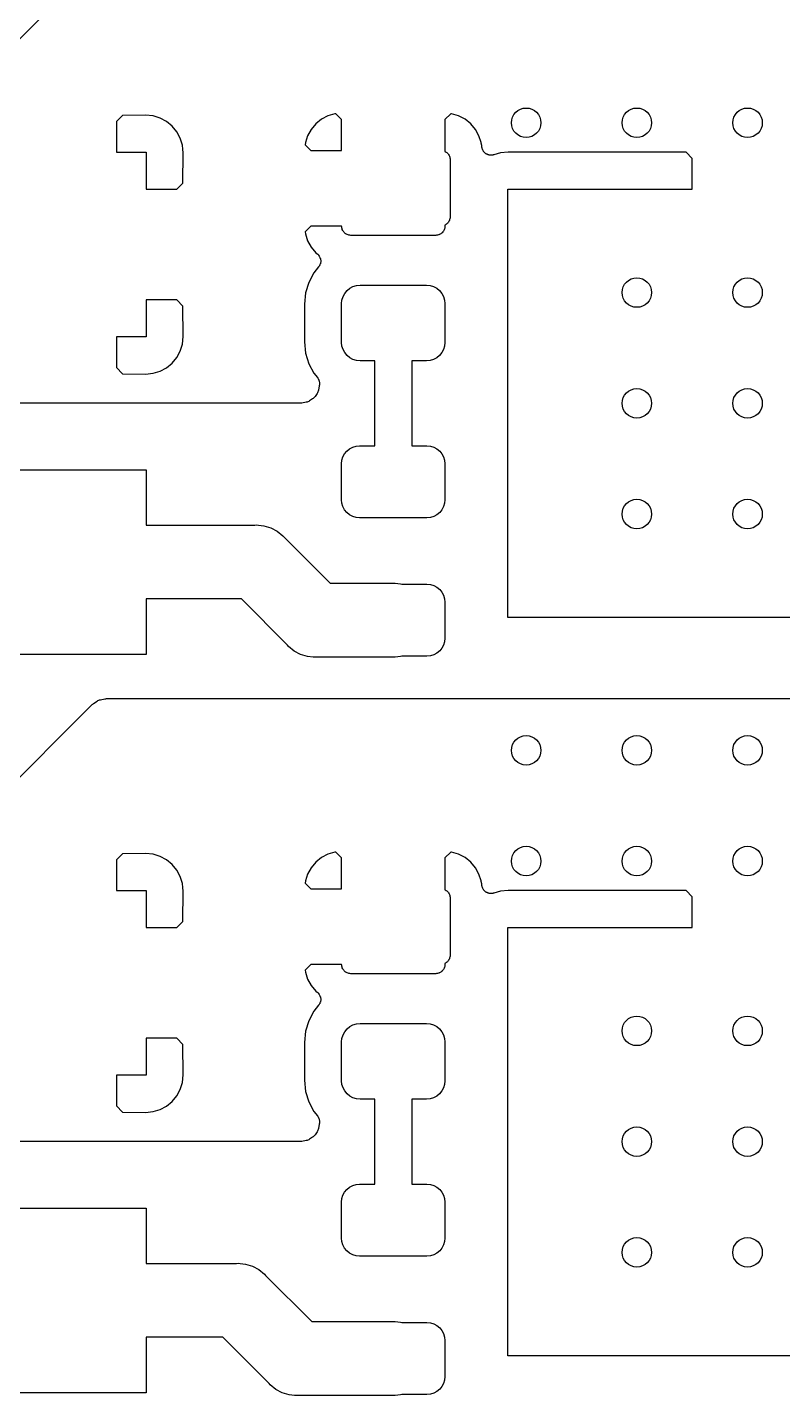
# Model space of a CAD drawing. Extents: x 1.69 to 6.13, y -5.81 to -1.91.
# Drawn here: x 2.443 to 2.845, y -3.561 to -2.831 of the extents above; entities that cross this region are included whole.
import ezdxf

# ---------------------------------------------------------------- set-up
doc = ezdxf.new("R2010")
doc.units = 0
doc.header["$MEASUREMENT"] = 0
doc.layers.add('BLACK', color=7, linetype='CONTINUOUS')

msp = doc.modelspace()

# ---------------------------------------------------------------- linework, layer by layer
at = {"layer": 'BLACK', "linetype": 'CONTINUOUS'}
for p, q in [((2.40509, -2.8705), (2.47709, -2.7985)), ((2.49344, -2.87794), (2.49016, -2.88122)), ((2.49016, -2.88122), (2.49016, -2.89764)), ((2.50568, -2.87784), (2.49344, -2.87794)), ((2.50976, -2.87824), (2.50568, -2.87784)), ((2.51348, -2.87936), (2.50976, -2.87824)), ((2.51689, -2.88119), (2.51348, -2.87936)), ((2.51989, -2.88365), (2.51689, -2.88119)), ((2.5995, -2.88004), (2.59647, -2.88245)), ((2.60295, -2.87826), (2.5995, -2.88004)), ((2.60669, -2.87719), (2.60295, -2.87826)), ((2.60715, -2.87715), (2.60669, -2.87719)), ((2.61024, -2.88024), (2.60715, -2.87715)), ((2.61024, -2.89665), (2.61024, -2.88024)), ((2.66844, -2.87715), (2.66535, -2.88024)), ((2.66535, -2.88024), (2.66535, -2.89718)), ((2.6689, -2.87719), (2.66844, -2.87715)), ((2.67264, -2.87826), (2.6689, -2.87719)), ((2.67609, -2.88004), (2.67264, -2.87826)), ((2.67912, -2.88245), (2.67609, -2.88004)), ((2.52235, -2.88665), (2.51989, -2.88365)), ((2.52418, -2.89007), (2.52235, -2.88665)), ((2.59208, -2.8888), (2.5909, -2.89248)), ((2.59396, -2.88541), (2.59208, -2.8888)), ((2.59647, -2.88245), (2.59396, -2.88541)), ((2.68163, -2.88541), (2.67912, -2.88245)), ((2.68351, -2.8888), (2.68163, -2.88541)), ((2.68469, -2.89248), (2.68351, -2.8888)), ((2.52531, -2.89378), (2.52418, -2.89007)), ((2.52552, -2.89591), (2.52531, -2.89378)), ((2.52571, -2.89786), (2.52552, -2.89591)), ((2.5909, -2.89248), (2.59078, -2.89361)), ((2.59078, -2.89361), (2.59382, -2.89665)), ((2.68472, -2.89276), (2.68469, -2.89248)), ((2.68476, -2.89295), (2.68472, -2.89276)), ((2.68478, -2.89315), (2.68476, -2.89295)), ((2.68486, -2.89342), (2.68478, -2.89315)), ((2.68492, -2.8937), (2.68486, -2.89342)), ((2.68499, -2.89388), (2.68492, -2.8937)), ((2.68504, -2.89404), (2.68499, -2.89388)), ((2.68504, -2.8943), (2.68504, -2.89404)), ((2.68506, -2.89452), (2.68504, -2.8943)), ((2.68506, -2.89475), (2.68506, -2.89452)), ((2.68511, -2.895), (2.68506, -2.89475)), ((2.68513, -2.89525), (2.68511, -2.895)), ((2.6852, -2.89547), (2.68513, -2.89525)), ((2.68524, -2.89569), (2.6852, -2.89547)), ((2.68534, -2.89593), (2.68524, -2.89569)), ((2.68541, -2.89617), (2.68534, -2.89593)), ((2.68552, -2.89637), (2.68541, -2.89617)), ((2.6856, -2.89658), (2.68552, -2.89637)), ((2.49016, -2.89764), (2.50591, -2.89764)), ((2.50591, -2.89764), (2.50591, -2.91732)), ((2.5256, -2.91404), (2.52571, -2.89786)), ((2.59382, -2.89665), (2.61024, -2.89665)), ((2.66535, -2.89718), (2.66553, -2.89727)), ((2.66553, -2.89727), (2.66594, -2.89749)), ((2.66594, -2.89749), (2.66595, -2.89751)), ((2.66595, -2.89751), (2.66597, -2.89751)), ((2.66597, -2.89751), (2.66632, -2.89781)), ((2.66632, -2.89781), (2.66668, -2.89811)), ((2.66668, -2.89811), (2.66669, -2.89812)), ((2.66669, -2.89812), (2.66671, -2.89813)), ((2.66671, -2.89813), (2.667, -2.89849)), ((2.667, -2.89849), (2.66729, -2.89885)), ((2.66729, -2.89885), (2.6673, -2.89887)), ((2.6673, -2.89887), (2.66731, -2.89888)), ((2.66731, -2.89888), (2.66752, -2.89929)), ((2.66752, -2.89929), (2.66774, -2.8997)), ((2.66774, -2.8997), (2.66774, -2.89972)), ((2.66774, -2.89972), (2.66775, -2.89973)), ((2.66775, -2.89973), (2.66788, -2.90018)), ((2.66788, -2.90018), (2.66802, -2.90062)), ((2.66802, -2.90062), (2.66802, -2.90064)), ((2.66802, -2.90064), (2.66802, -2.90065)), ((2.66802, -2.90065), (2.66807, -2.90111)), ((2.66807, -2.90111), (2.66811, -2.90157)), ((2.66811, -2.90157), (2.66811, -2.93209)), ((2.68574, -2.8968), (2.6856, -2.89658)), ((2.68586, -2.89702), (2.68574, -2.8968)), ((2.686, -2.8972), (2.68586, -2.89702)), ((2.68613, -2.89739), (2.686, -2.8972)), ((2.68631, -2.89757), (2.68613, -2.89739)), ((2.68647, -2.89776), (2.68631, -2.89757)), ((2.68664, -2.89791), (2.68647, -2.89776)), ((2.6868, -2.89807), (2.68664, -2.89791)), ((2.68701, -2.89821), (2.6868, -2.89807)), ((2.68721, -2.89838), (2.68701, -2.89821)), ((2.68741, -2.89848), (2.68721, -2.89838)), ((2.6876, -2.89861), (2.68741, -2.89848)), ((2.68783, -2.89871), (2.6876, -2.89861)), ((2.68805, -2.89883), (2.68783, -2.89871)), ((2.68827, -2.8989), (2.68805, -2.89883)), ((2.68848, -2.89899), (2.68827, -2.8989)), ((2.68873, -2.89904), (2.68848, -2.89899)), ((2.68897, -2.89912), (2.68873, -2.89904)), ((2.6892, -2.89914), (2.68897, -2.89912)), ((2.68942, -2.89919), (2.6892, -2.89914)), ((2.68967, -2.89919), (2.68942, -2.89919)), ((2.68993, -2.89922), (2.68967, -2.89919)), ((2.69015, -2.8992), (2.68993, -2.89922)), ((2.69038, -2.8992), (2.69015, -2.8992)), ((2.69063, -2.89915), (2.69038, -2.8992)), ((2.69088, -2.89913), (2.69063, -2.89915)), ((2.6911, -2.89907), (2.69088, -2.89913)), ((2.69132, -2.89903), (2.6911, -2.89907)), ((2.69139, -2.89901), (2.69132, -2.89903)), ((2.69496, -2.89792), (2.69139, -2.89901)), ((2.69906, -2.89752), (2.69496, -2.89792)), ((2.70656, -2.89753), (2.69906, -2.89752)), ((2.70711, -2.89764), (2.70656, -2.89753)), ((2.71021, -2.89764), (2.70711, -2.89764)), ((2.71074, -2.89753), (2.71021, -2.89764)), ((2.76598, -2.8976), (2.71074, -2.89753)), ((2.76617, -2.89764), (2.76598, -2.8976)), ((2.76927, -2.89764), (2.76617, -2.89764)), ((2.76943, -2.89761), (2.76927, -2.89764)), ((2.79397, -2.89764), (2.76943, -2.89761)), ((2.79724, -2.90091), (2.79397, -2.89764)), ((2.79724, -2.91732), (2.79724, -2.90091)), ((2.50591, -2.91732), (2.52232, -2.91732)), ((2.52232, -2.91732), (2.5256, -2.91404)), ((2.69882, -3.14567), (2.69882, -2.91732)), ((2.69882, -2.91732), (2.79724, -2.91732)), ((2.66806, -2.93261), (2.66801, -2.93308)), ((2.66811, -2.93216), (2.66806, -2.93261)), ((2.66811, -2.93209), (2.66811, -2.93212)), ((2.66811, -2.93212), (2.66811, -2.93212)), ((2.66811, -2.93212), (2.66811, -2.93212)), ((2.66811, -2.93212), (2.66811, -2.93216)), ((2.59382, -2.93701), (2.59078, -2.94005)), ((2.59078, -2.94005), (2.5909, -2.94118)), ((2.61024, -2.93701), (2.59382, -2.93701)), ((2.61028, -2.93747), (2.61024, -2.93701)), ((2.61032, -2.93793), (2.61028, -2.93747)), ((2.61033, -2.93795), (2.61032, -2.93793)), ((2.61033, -2.93796), (2.61033, -2.93795)), ((2.61046, -2.9384), (2.61033, -2.93796)), ((2.61059, -2.93885), (2.61046, -2.9384)), ((2.6106, -2.93887), (2.61059, -2.93885)), ((2.61061, -2.93888), (2.6106, -2.93887)), ((2.61082, -2.93929), (2.61061, -2.93888)), ((2.61104, -2.9397), (2.61082, -2.93929)), ((2.61105, -2.93972), (2.61104, -2.9397)), ((2.61106, -2.93973), (2.61105, -2.93972)), ((2.61135, -2.94009), (2.61106, -2.93973)), ((2.61164, -2.94045), (2.61135, -2.94009)), ((2.6642, -2.94014), (2.6639, -2.9405)), ((2.66449, -2.93979), (2.6642, -2.94014)), ((2.6645, -2.93977), (2.66449, -2.93979)), ((2.66451, -2.93976), (2.6645, -2.93977)), ((2.66473, -2.93935), (2.66451, -2.93976)), ((2.66496, -2.93895), (2.66473, -2.93935)), ((2.66497, -2.93891), (2.66496, -2.93893)), ((2.66496, -2.93893), (2.66496, -2.93895)), ((2.66511, -2.93847), (2.66497, -2.93891)), ((2.66525, -2.93803), (2.66511, -2.93847)), ((2.6653, -2.93754), (2.66525, -2.938)), ((2.66525, -2.938), (2.66525, -2.93801)), ((2.66525, -2.93801), (2.66525, -2.93803)), ((2.66535, -2.93708), (2.6653, -2.93754)), ((2.66547, -2.93642), (2.66535, -2.93648)), ((2.66535, -2.93648), (2.66535, -2.93701)), ((2.66535, -2.93701), (2.66535, -2.93704)), ((2.66535, -2.93704), (2.66535, -2.93704)), ((2.66535, -2.93704), (2.66535, -2.93704)), ((2.66535, -2.93704), (2.66535, -2.93708)), ((2.66588, -2.9362), (2.66547, -2.93642)), ((2.6659, -2.93619), (2.66588, -2.9362)), ((2.66591, -2.93619), (2.6659, -2.93619)), ((2.66627, -2.93589), (2.66591, -2.93619)), ((2.66663, -2.9356), (2.66627, -2.93589)), ((2.66664, -2.93559), (2.66663, -2.9356)), ((2.66666, -2.93558), (2.66664, -2.93559)), ((2.66695, -2.93522), (2.66666, -2.93558)), ((2.66725, -2.93487), (2.66695, -2.93522)), ((2.66726, -2.93485), (2.66725, -2.93487)), ((2.66727, -2.93484), (2.66726, -2.93485)), ((2.66749, -2.93443), (2.66727, -2.93484)), ((2.66771, -2.93403), (2.66749, -2.93443)), ((2.66772, -2.93401), (2.66771, -2.93403)), ((2.66773, -2.93399), (2.66772, -2.93401)), ((2.66786, -2.93355), (2.66773, -2.93399)), ((2.668, -2.93311), (2.66786, -2.93355)), ((2.66801, -2.93308), (2.668, -2.93309)), ((2.668, -2.93309), (2.668, -2.93311)), ((2.5909, -2.94118), (2.59208, -2.94486)), ((2.59208, -2.94486), (2.59396, -2.94825)), ((2.61165, -2.94046), (2.61164, -2.94045)), ((2.61167, -2.94048), (2.61165, -2.94046)), ((2.61202, -2.94077), (2.61167, -2.94048)), ((2.61238, -2.94107), (2.61202, -2.94077)), ((2.61239, -2.94108), (2.61238, -2.94107)), ((2.61241, -2.94109), (2.61239, -2.94108)), ((2.61281, -2.94131), (2.61241, -2.94109)), ((2.61322, -2.94153), (2.61281, -2.94131)), ((2.61324, -2.94154), (2.61322, -2.94153)), ((2.61325, -2.94154), (2.61324, -2.94154)), ((2.61369, -2.94168), (2.61325, -2.94154)), ((2.61413, -2.94182), (2.61369, -2.94168)), ((2.61415, -2.94182), (2.61413, -2.94182)), ((2.61417, -2.94183), (2.61415, -2.94182)), ((2.61463, -2.94188), (2.61417, -2.94183)), ((2.61509, -2.94193), (2.61463, -2.94188)), ((2.61512, -2.94193), (2.61509, -2.94193)), ((2.61516, -2.94193), (2.61512, -2.94193)), ((2.61512, -2.94193), (2.61512, -2.94193)), ((2.61512, -2.94193), (2.61512, -2.94193)), ((2.66043, -2.94193), (2.61516, -2.94193)), ((2.66089, -2.94188), (2.66043, -2.94193)), ((2.66136, -2.94184), (2.66089, -2.94188)), ((2.66137, -2.94184), (2.66136, -2.94184)), ((2.66139, -2.94184), (2.66137, -2.94184)), ((2.66183, -2.9417), (2.66139, -2.94184)), ((2.66228, -2.94157), (2.66183, -2.9417)), ((2.66229, -2.94156), (2.66228, -2.94157)), ((2.66231, -2.94156), (2.66229, -2.94156)), ((2.66272, -2.94134), (2.66231, -2.94156)), ((2.66313, -2.94113), (2.66272, -2.94134)), ((2.66314, -2.94111), (2.66313, -2.94113)), ((2.66316, -2.94111), (2.66314, -2.94111)), ((2.66351, -2.94082), (2.66316, -2.94111)), ((2.66388, -2.94052), (2.66351, -2.94082)), ((2.66389, -2.94051), (2.66388, -2.94052)), ((2.6639, -2.9405), (2.66389, -2.94051)), ((2.59396, -2.94825), (2.59647, -2.95121)), ((2.59647, -2.95121), (2.59724, -2.95183)), ((2.59724, -2.95183), (2.5973, -2.95187)), ((2.5973, -2.95187), (2.59731, -2.95188)), ((2.59731, -2.95188), (2.59733, -2.9519)), ((2.59733, -2.9519), (2.59765, -2.95222)), ((2.59765, -2.95222), (2.59798, -2.95255)), ((2.59798, -2.95255), (2.59799, -2.95256)), ((2.59799, -2.95256), (2.598, -2.95258)), ((2.598, -2.95258), (2.59826, -2.95296)), ((2.59826, -2.95296), (2.59851, -2.95334)), ((2.59851, -2.95334), (2.59852, -2.95336)), ((2.59852, -2.95336), (2.59853, -2.95338)), ((2.59853, -2.95338), (2.5987, -2.9538)), ((2.5987, -2.9538), (2.59888, -2.95423)), ((2.59888, -2.95423), (2.59889, -2.95425)), ((2.59889, -2.95425), (2.5989, -2.95427)), ((2.5989, -2.95427), (2.59898, -2.95472)), ((2.59898, -2.95472), (2.59907, -2.95517)), ((2.59545, -2.96189), (2.59271, -2.96701)), ((2.59798, -2.9588), (2.59545, -2.96189)), ((2.598, -2.95878), (2.59798, -2.9588)), ((2.59801, -2.95877), (2.598, -2.95878)), ((2.59826, -2.95838), (2.59801, -2.95877)), ((2.59852, -2.958), (2.59826, -2.95838)), ((2.59853, -2.95798), (2.59852, -2.958)), ((2.59854, -2.95796), (2.59853, -2.95798)), ((2.59871, -2.95754), (2.59854, -2.95796)), ((2.59889, -2.95711), (2.59871, -2.95754)), ((2.5989, -2.95707), (2.59889, -2.95709)), ((2.59889, -2.95709), (2.59889, -2.95711)), ((2.59899, -2.95662), (2.5989, -2.95707)), ((2.59908, -2.95617), (2.59899, -2.95662)), ((2.59907, -2.95517), (2.59907, -2.95519)), ((2.59907, -2.95519), (2.59908, -2.95521)), ((2.59908, -2.95521), (2.59908, -2.95567)), ((2.59908, -2.95567), (2.59908, -2.95613)), ((2.59908, -2.95613), (2.59908, -2.95615)), ((2.59908, -2.95615), (2.59908, -2.95617)), ((2.59271, -2.96701), (2.59103, -2.97257)), ((2.61461, -2.97016), (2.61631, -2.96925)), ((2.61631, -2.96925), (2.61816, -2.96869)), ((2.61816, -2.96869), (2.62008, -2.9685)), ((2.62008, -2.9685), (2.65551, -2.9685)), ((2.65551, -2.9685), (2.65743, -2.96869)), ((2.65743, -2.96869), (2.65928, -2.96925)), ((2.65928, -2.96925), (2.66098, -2.97016)), ((2.50591, -2.97638), (2.50591, -2.99606)), ((2.52232, -2.97638), (2.50591, -2.97638)), ((2.5256, -2.97966), (2.52232, -2.97638)), ((2.59103, -2.97257), (2.59043, -2.97859)), ((2.61024, -2.97835), (2.61043, -2.97643)), ((2.61043, -2.97643), (2.61099, -2.97458)), ((2.61099, -2.97458), (2.61189, -2.97288)), ((2.61189, -2.97288), (2.61312, -2.97139)), ((2.61312, -2.97139), (2.61461, -2.97016)), ((2.66098, -2.97016), (2.66247, -2.97139)), ((2.66247, -2.97139), (2.6637, -2.97288)), ((2.6637, -2.97288), (2.66461, -2.97458)), ((2.66461, -2.97458), (2.66517, -2.97643)), ((2.66517, -2.97643), (2.66535, -2.97835)), ((2.52571, -2.99584), (2.5256, -2.97966)), ((2.59043, -2.97859), (2.59043, -2.99877)), ((2.61024, -2.99902), (2.61024, -2.97835)), ((2.66535, -2.97835), (2.66535, -2.99902)), ((2.50591, -2.99606), (2.49016, -2.99606)), ((2.49016, -2.99606), (2.49016, -3.01248)), ((2.52531, -2.99992), (2.52571, -2.99584)), ((2.52235, -3.00705), (2.52418, -3.00363)), ((2.52418, -3.00363), (2.52531, -2.99992)), ((2.59043, -2.99877), (2.59103, -3.00479)), ((2.59103, -3.00479), (2.59271, -3.01035)), ((2.61043, -3.00094), (2.61024, -2.99902)), ((2.61099, -3.00278), (2.61043, -3.00094)), ((2.61189, -3.00448), (2.61099, -3.00278)), ((2.61312, -3.00598), (2.61189, -3.00448)), ((2.61461, -3.0072), (2.61312, -3.00598)), ((2.66247, -3.00598), (2.66098, -3.0072)), ((2.6637, -3.00448), (2.66247, -3.00598)), ((2.66461, -3.00278), (2.6637, -3.00448)), ((2.66517, -3.00094), (2.66461, -3.00278)), ((2.66535, -2.99902), (2.66517, -3.00094)), ((2.49016, -3.01248), (2.49344, -3.01576)), ((2.51348, -3.01434), (2.51689, -3.01251)), ((2.51689, -3.01251), (2.51989, -3.01005)), ((2.51989, -3.01005), (2.52235, -3.00705)), ((2.59271, -3.01035), (2.59545, -3.01547)), ((2.61631, -3.00811), (2.61461, -3.0072)), ((2.61816, -3.00867), (2.61631, -3.00811)), ((2.62008, -3.00886), (2.61816, -3.00867)), ((2.62795, -3.00886), (2.62008, -3.00886)), ((2.62795, -3.05413), (2.62795, -3.00886)), ((2.65551, -3.00886), (2.64764, -3.00886)), ((2.64764, -3.00886), (2.64764, -3.05413)), ((2.65743, -3.00867), (2.65551, -3.00886)), ((2.65928, -3.00811), (2.65743, -3.00867)), ((2.66098, -3.0072), (2.65928, -3.00811)), ((2.49344, -3.01576), (2.50568, -3.01587)), ((2.50568, -3.01587), (2.50976, -3.01546)), ((2.50976, -3.01546), (2.51348, -3.01434)), ((2.59545, -3.01547), (2.59731, -3.01774)), ((2.59731, -3.01774), (2.59735, -3.01779)), ((2.59735, -3.01779), (2.59747, -3.01797)), ((2.59747, -3.01797), (2.5976, -3.01814)), ((2.5976, -3.01814), (2.59773, -3.01837)), ((2.59773, -3.01837), (2.59787, -3.0186)), ((2.59787, -3.0186), (2.59795, -3.0188)), ((2.59795, -3.0188), (2.59805, -3.01899)), ((2.59805, -3.01899), (2.59813, -3.01924)), ((2.59813, -3.01924), (2.59823, -3.01949)), ((2.59823, -3.01949), (2.59827, -3.0197)), ((2.59827, -3.0197), (2.59833, -3.01991)), ((2.59833, -3.01991), (2.59836, -3.02017)), ((2.59836, -3.02017), (2.59841, -3.02043)), ((2.59841, -3.02043), (2.5984, -3.02065)), ((2.59605, -3.02786), (2.59576, -3.0282)), ((2.59608, -3.02781), (2.59605, -3.02786)), ((2.59609, -3.0278), (2.59608, -3.02781)), ((2.59608, -3.02781), (2.59608, -3.02781)), ((2.59608, -3.02781), (2.59608, -3.02781)), ((2.59713, -3.02623), (2.59609, -3.0278)), ((2.59734, -3.02584), (2.59713, -3.02623)), ((2.59756, -3.02544), (2.59734, -3.02584)), ((2.59757, -3.02541), (2.59756, -3.02544)), ((2.59759, -3.02539), (2.59757, -3.02541)), ((2.59772, -3.02496), (2.59759, -3.02539)), ((2.59785, -3.02453), (2.59772, -3.02496)), ((2.59787, -3.02447), (2.59785, -3.02453)), ((2.59833, -3.02213), (2.59787, -3.02446)), ((2.59787, -3.02446), (2.59787, -3.02447)), ((2.59787, -3.02447), (2.59787, -3.02447)), ((2.59787, -3.02447), (2.59787, -3.02447)), ((2.59837, -3.02168), (2.59833, -3.02213)), ((2.59842, -3.02124), (2.59837, -3.02168)), ((2.5984, -3.02065), (2.59843, -3.02086)), ((2.59843, -3.02117), (2.59842, -3.02124)), ((2.59843, -3.02086), (2.59843, -3.02117)), ((2.59843, -3.02117), (2.59843, -3.02117)), ((2.59843, -3.02117), (2.59843, -3.02117)), ((2.59843, -3.02117), (2.59843, -3.02117)), ((2.5881, -3.0315), (2.40589, -3.0315)), ((2.58854, -3.03145), (2.5881, -3.0315)), ((2.58899, -3.03141), (2.58854, -3.03145)), ((2.58905, -3.0314), (2.58899, -3.03141)), ((2.58906, -3.0314), (2.58905, -3.0314)), ((2.58905, -3.0314), (2.58905, -3.0314)), ((2.58905, -3.0314), (2.58905, -3.0314)), ((2.59139, -3.03094), (2.58906, -3.0314)), ((2.59182, -3.03081), (2.59139, -3.03094)), ((2.59225, -3.03068), (2.59182, -3.03081)), ((2.59228, -3.03067), (2.59225, -3.03068)), ((2.59231, -3.03066), (2.59228, -3.03067)), ((2.59271, -3.03045), (2.59231, -3.03066)), ((2.59311, -3.03024), (2.59271, -3.03045)), ((2.59316, -3.03021), (2.59311, -3.03024)), ((2.59473, -3.02916), (2.59316, -3.0302)), ((2.59316, -3.0302), (2.59316, -3.03021)), ((2.59316, -3.03021), (2.59316, -3.03021)), ((2.59316, -3.03021), (2.59316, -3.03021)), ((2.59508, -3.02887), (2.59473, -3.02916)), ((2.59543, -3.02859), (2.59508, -3.02887)), ((2.59545, -3.02857), (2.59543, -3.02859)), ((2.59547, -3.02855), (2.59545, -3.02857)), ((2.59576, -3.0282), (2.59547, -3.02855)), ((2.61185, -3.0584), (2.61305, -3.05694)), ((2.61305, -3.05694), (2.6145, -3.05575)), ((2.6145, -3.05575), (2.61616, -3.05486)), ((2.61616, -3.05486), (2.61796, -3.05432)), ((2.61796, -3.05432), (2.61983, -3.05413)), ((2.61983, -3.05413), (2.62795, -3.05413)), ((2.64764, -3.05413), (2.65576, -3.05413)), ((2.65576, -3.05413), (2.65763, -3.05432)), ((2.65763, -3.05432), (2.65943, -3.05486)), ((2.65943, -3.05486), (2.66109, -3.05575)), ((2.66109, -3.05575), (2.66254, -3.05694)), ((2.66254, -3.05694), (2.66374, -3.0584)), ((2.61024, -3.06373), (2.61042, -3.06186)), ((2.61024, -3.08292), (2.61024, -3.06373)), ((2.61042, -3.06186), (2.61097, -3.06006)), ((2.61097, -3.06006), (2.61185, -3.0584)), ((2.66374, -3.0584), (2.66462, -3.06006)), ((2.66462, -3.06006), (2.66517, -3.06186)), ((2.66517, -3.06186), (2.66535, -3.06373)), ((2.66535, -3.06373), (2.66535, -3.08292)), ((2.41535, -3.06693), (2.50591, -3.06693)), ((2.50591, -3.06693), (2.50591, -3.09646)), ((2.61042, -3.0848), (2.61024, -3.08292)), ((2.61097, -3.0866), (2.61042, -3.0848)), ((2.66517, -3.0848), (2.66462, -3.0866)), ((2.66535, -3.08292), (2.66517, -3.0848)), ((2.61185, -3.08825), (2.61097, -3.0866)), ((2.61305, -3.08971), (2.61185, -3.08825)), ((2.6145, -3.0909), (2.61305, -3.08971)), ((2.61616, -3.09179), (2.6145, -3.0909)), ((2.61796, -3.09234), (2.61616, -3.09179)), ((2.61983, -3.09252), (2.61796, -3.09234)), ((2.65576, -3.09252), (2.61983, -3.09252)), ((2.65763, -3.09234), (2.65576, -3.09252)), ((2.65943, -3.09179), (2.65763, -3.09234)), ((2.66109, -3.0909), (2.65943, -3.09179)), ((2.66254, -3.08971), (2.66109, -3.0909)), ((2.66374, -3.08825), (2.66254, -3.08971)), ((2.66462, -3.0866), (2.66374, -3.08825)), ((2.50591, -3.09646), (2.56399, -3.09646)), ((2.56399, -3.09646), (2.56496, -3.09636)), ((2.56496, -3.09636), (2.56593, -3.09646)), ((2.56593, -3.09646), (2.56882, -3.09674)), ((2.56882, -3.09674), (2.57253, -3.09787)), ((2.57253, -3.09787), (2.57595, -3.0997)), ((2.57595, -3.0997), (2.57895, -3.10215)), ((2.57895, -3.10215), (2.57956, -3.10291)), ((2.57956, -3.10291), (2.60412, -3.12746)), ((2.60412, -3.12746), (2.63876, -3.12746)), ((2.63876, -3.12746), (2.64165, -3.12775)), ((2.64165, -3.12775), (2.64234, -3.12795)), ((2.64234, -3.12795), (2.65576, -3.12795)), ((2.65576, -3.12795), (2.65763, -3.12814)), ((2.65763, -3.12814), (2.65943, -3.12868)), ((2.65943, -3.12868), (2.66109, -3.12957)), ((2.66109, -3.12957), (2.66254, -3.13076)), ((2.55681, -3.13583), (2.50591, -3.13583)), ((2.50591, -3.13583), (2.50591, -3.16535)), ((2.58136, -3.16038), (2.55681, -3.13583)), ((2.66254, -3.13076), (2.66374, -3.13222)), ((2.66374, -3.13222), (2.66462, -3.13388)), ((2.66462, -3.13388), (2.66517, -3.13568)), ((2.66517, -3.13568), (2.66535, -3.13755)), ((2.66535, -3.13755), (2.66535, -3.15674)), ((2.95472, -3.14567), (2.69882, -3.14567)), ((2.66517, -3.15861), (2.66462, -3.16041)), ((2.66535, -3.15674), (2.66517, -3.15861)), ((2.50591, -3.16535), (2.42182, -3.16535)), ((2.58198, -3.16113), (2.58136, -3.16038)), ((2.58498, -3.16359), (2.58198, -3.16113)), ((2.58839, -3.16542), (2.58498, -3.16359)), ((2.59211, -3.16655), (2.58839, -3.16542)), ((2.64234, -3.16634), (2.64165, -3.16655)), ((2.65576, -3.16634), (2.64234, -3.16634)), ((2.65763, -3.16615), (2.65576, -3.16634)), ((2.65943, -3.16561), (2.65763, -3.16615)), ((2.66109, -3.16472), (2.65943, -3.16561)), ((2.66254, -3.16353), (2.66109, -3.16472)), ((2.66374, -3.16207), (2.66254, -3.16353)), ((2.66462, -3.16041), (2.66374, -3.16207)), ((2.595, -3.16683), (2.59211, -3.16655)), ((2.59596, -3.16693), (2.595, -3.16683)), ((2.595, -3.16683), (2.595, -3.16683)), ((2.59693, -3.16683), (2.59596, -3.16693)), ((2.63876, -3.16683), (2.59693, -3.16683)), ((2.64165, -3.16655), (2.63876, -3.16683)), ((2.40509, -3.2642), (2.47709, -3.1922)), ((2.47709, -3.1922), (2.47714, -3.19215)), ((2.47714, -3.19215), (2.47749, -3.19187)), ((2.47749, -3.19187), (2.47784, -3.19159)), ((2.47784, -3.19159), (2.47981, -3.19027)), ((2.47981, -3.19027), (2.47982, -3.19026)), ((2.47982, -3.19026), (2.47987, -3.19023)), ((2.47982, -3.19026), (2.47982, -3.19026)), ((2.47982, -3.19026), (2.47982, -3.19026)), ((2.47987, -3.19023), (2.48027, -3.19002)), ((2.48027, -3.19002), (2.48067, -3.18981)), ((2.48067, -3.18981), (2.4807, -3.1898)), ((2.4807, -3.1898), (2.48072, -3.18979)), ((2.48072, -3.18979), (2.48116, -3.18966)), ((2.48116, -3.18966), (2.48159, -3.18953)), ((2.48159, -3.18953), (2.48392, -3.18907)), ((2.48392, -3.18907), (2.48398, -3.18906)), ((2.48392, -3.18907), (2.48392, -3.18907)), ((2.48392, -3.18907), (2.48392, -3.18907)), ((2.48392, -3.18907), (2.48392, -3.18907)), ((2.48398, -3.18906), (2.48443, -3.18902)), ((2.48443, -3.18902), (2.48488, -3.18898)), ((2.48488, -3.18898), (2.9818, -3.18898)), ((2.49344, -3.27164), (2.49016, -3.27492)), ((2.49016, -3.27492), (2.49016, -3.29134)), ((2.50568, -3.27154), (2.49344, -3.27164)), ((2.50976, -3.27194), (2.50568, -3.27154)), ((2.51348, -3.27306), (2.50976, -3.27194)), ((2.51689, -3.27489), (2.51348, -3.27306)), ((2.51989, -3.27735), (2.51689, -3.27489)), ((2.5995, -3.27374), (2.59647, -3.27615)), ((2.60295, -3.27197), (2.5995, -3.27374)), ((2.60669, -3.27089), (2.60295, -3.27197)), ((2.60715, -3.27085), (2.60669, -3.27089)), ((2.61024, -3.27394), (2.60715, -3.27085)), ((2.61024, -3.29035), (2.61024, -3.27394)), ((2.66844, -3.27085), (2.66535, -3.27394)), ((2.66535, -3.27394), (2.66535, -3.29088)), ((2.6689, -3.27089), (2.66844, -3.27085)), ((2.67264, -3.27197), (2.6689, -3.27089)), ((2.67609, -3.27374), (2.67264, -3.27197)), ((2.67912, -3.27615), (2.67609, -3.27374)), ((2.52235, -3.28035), (2.51989, -3.27735)), ((2.52418, -3.28377), (2.52235, -3.28035)), ((2.59208, -3.2825), (2.5909, -3.28619)), ((2.59396, -3.27911), (2.59208, -3.2825)), ((2.59647, -3.27615), (2.59396, -3.27911)), ((2.68163, -3.27911), (2.67912, -3.27615)), ((2.68351, -3.2825), (2.68163, -3.27911)), ((2.68469, -3.28619), (2.68351, -3.2825)), ((2.52531, -3.28748), (2.52418, -3.28377)), ((2.52552, -3.28961), (2.52531, -3.28748)), ((2.52571, -3.29156), (2.52552, -3.28961)), ((2.5909, -3.28619), (2.59078, -3.28731)), ((2.59078, -3.28731), (2.59382, -3.29035)), ((2.59382, -3.29035), (2.61024, -3.29035)), ((2.68472, -3.28646), (2.68469, -3.28619)), ((2.68476, -3.28665), (2.68472, -3.28646)), ((2.68478, -3.28685), (2.68476, -3.28665)), ((2.68486, -3.28712), (2.68478, -3.28685)), ((2.68492, -3.2874), (2.68486, -3.28712)), ((2.68499, -3.28758), (2.68492, -3.2874)), ((2.68504, -3.28774), (2.68499, -3.28758)), ((2.68504, -3.288), (2.68504, -3.28774)), ((2.68506, -3.28822), (2.68504, -3.288)), ((2.68506, -3.28845), (2.68506, -3.28822)), ((2.68511, -3.2887), (2.68506, -3.28845)), ((2.68513, -3.28895), (2.68511, -3.2887)), ((2.6852, -3.28917), (2.68513, -3.28895)), ((2.68524, -3.28939), (2.6852, -3.28917)), ((2.68534, -3.28963), (2.68524, -3.28939)), ((2.68541, -3.28987), (2.68534, -3.28963)), ((2.68552, -3.29007), (2.68541, -3.28987)), ((2.6856, -3.29028), (2.68552, -3.29007)), ((2.68574, -3.2905), (2.6856, -3.29028)), ((2.68586, -3.29072), (2.68574, -3.2905)), ((2.49016, -3.29134), (2.50591, -3.29134)), ((2.50591, -3.29134), (2.50591, -3.31102)), ((2.5256, -3.30774), (2.52571, -3.29156)), ((2.66535, -3.29088), (2.66553, -3.29098)), ((2.66553, -3.29098), (2.66594, -3.2912)), ((2.66594, -3.2912), (2.66595, -3.29121)), ((2.66595, -3.29121), (2.66597, -3.29121)), ((2.66597, -3.29121), (2.66632, -3.29151)), ((2.66632, -3.29151), (2.66668, -3.29181)), ((2.66668, -3.29181), (2.66669, -3.29182)), ((2.66669, -3.29182), (2.66671, -3.29183)), ((2.66671, -3.29183), (2.667, -3.29219)), ((2.667, -3.29219), (2.66729, -3.29255)), ((2.66729, -3.29255), (2.6673, -3.29257)), ((2.6673, -3.29257), (2.66731, -3.29258)), ((2.66731, -3.29258), (2.66752, -3.29299)), ((2.66752, -3.29299), (2.66774, -3.2934)), ((2.66774, -3.2934), (2.66774, -3.29342)), ((2.66774, -3.29342), (2.66775, -3.29343)), ((2.66775, -3.29343), (2.66788, -3.29388)), ((2.66788, -3.29388), (2.66802, -3.29432)), ((2.66802, -3.29432), (2.66802, -3.29434)), ((2.66802, -3.29434), (2.66802, -3.29435)), ((2.66802, -3.29435), (2.66807, -3.29482)), ((2.66807, -3.29482), (2.66811, -3.29528)), ((2.66811, -3.29528), (2.66811, -3.32579)), ((2.686, -3.2909), (2.68586, -3.29072)), ((2.68613, -3.29109), (2.686, -3.2909)), ((2.68631, -3.29127), (2.68613, -3.29109)), ((2.68647, -3.29146), (2.68631, -3.29127)), ((2.68664, -3.29161), (2.68647, -3.29146)), ((2.6868, -3.29177), (2.68664, -3.29161)), ((2.68701, -3.29191), (2.6868, -3.29177)), ((2.68721, -3.29208), (2.68701, -3.29191)), ((2.68741, -3.29218), (2.68721, -3.29208)), ((2.6876, -3.29231), (2.68741, -3.29218)), ((2.68783, -3.29241), (2.6876, -3.29231)), ((2.68805, -3.29253), (2.68783, -3.29241)), ((2.68827, -3.2926), (2.68805, -3.29253)), ((2.68848, -3.29269), (2.68827, -3.2926)), ((2.68873, -3.29274), (2.68848, -3.29269)), ((2.68897, -3.29282), (2.68873, -3.29274)), ((2.6892, -3.29284), (2.68897, -3.29282)), ((2.68942, -3.29289), (2.6892, -3.29284)), ((2.68967, -3.29289), (2.68942, -3.29289)), ((2.68993, -3.29292), (2.68967, -3.29289)), ((2.69015, -3.2929), (2.68993, -3.29292)), ((2.69038, -3.2929), (2.69015, -3.2929)), ((2.69063, -3.29285), (2.69038, -3.2929)), ((2.69088, -3.29283), (2.69063, -3.29285)), ((2.6911, -3.29277), (2.69088, -3.29283)), ((2.69132, -3.29273), (2.6911, -3.29277)), ((2.69139, -3.29271), (2.69132, -3.29273)), ((2.69496, -3.29162), (2.69139, -3.29271)), ((2.69906, -3.29122), (2.69496, -3.29162)), ((2.70656, -3.29123), (2.69906, -3.29122)), ((2.70711, -3.29134), (2.70656, -3.29123)), ((2.71021, -3.29134), (2.70711, -3.29134)), ((2.71074, -3.29123), (2.71021, -3.29134)), ((2.76598, -3.2913), (2.71074, -3.29123)), ((2.76617, -3.29134), (2.76598, -3.2913)), ((2.76927, -3.29134), (2.76617, -3.29134)), ((2.76943, -3.29131), (2.76927, -3.29134)), ((2.79397, -3.29134), (2.76943, -3.29131)), ((2.79724, -3.29461), (2.79397, -3.29134)), ((2.79724, -3.31102), (2.79724, -3.29461)), ((2.50591, -3.31102), (2.52232, -3.31102)), ((2.52232, -3.31102), (2.5256, -3.30774)), ((2.69882, -3.53937), (2.69882, -3.31102)), ((2.69882, -3.31102), (2.79724, -3.31102)), ((2.668, -3.32681), (2.66786, -3.32725)), ((2.66801, -3.32678), (2.668, -3.32679)), ((2.668, -3.32679), (2.668, -3.32681)), ((2.66806, -3.32632), (2.66801, -3.32678)), ((2.66811, -3.32586), (2.66806, -3.32632)), ((2.66811, -3.32579), (2.66811, -3.32582)), ((2.66811, -3.32582), (2.66811, -3.32582)), ((2.66811, -3.32582), (2.66811, -3.32582)), ((2.66811, -3.32582), (2.66811, -3.32586)), ((2.59382, -3.33071), (2.59078, -3.33375)), ((2.59078, -3.33375), (2.5909, -3.33488)), ((2.61024, -3.33071), (2.59382, -3.33071)), ((2.61028, -3.33117), (2.61024, -3.33071)), ((2.61032, -3.33163), (2.61028, -3.33117)), ((2.61033, -3.33165), (2.61032, -3.33163)), ((2.61033, -3.33166), (2.61033, -3.33165)), ((2.61046, -3.33211), (2.61033, -3.33166)), ((2.61059, -3.33255), (2.61046, -3.33211)), ((2.6106, -3.33257), (2.61059, -3.33255)), ((2.61061, -3.33258), (2.6106, -3.33257)), ((2.61082, -3.33299), (2.61061, -3.33258)), ((2.61104, -3.3334), (2.61082, -3.33299)), ((2.61105, -3.33342), (2.61104, -3.3334)), ((2.61106, -3.33343), (2.61105, -3.33342)), ((2.61135, -3.33379), (2.61106, -3.33343)), ((2.61164, -3.33415), (2.61135, -3.33379)), ((2.61165, -3.33416), (2.61164, -3.33415)), ((2.61167, -3.33418), (2.61165, -3.33416)), ((2.61202, -3.33447), (2.61167, -3.33418)), ((2.66388, -3.33422), (2.66351, -3.33452)), ((2.66389, -3.33421), (2.66388, -3.33422)), ((2.6639, -3.3342), (2.66389, -3.33421)), ((2.6642, -3.33384), (2.6639, -3.3342)), ((2.66449, -3.33349), (2.6642, -3.33384)), ((2.6645, -3.33347), (2.66449, -3.33349)), ((2.66451, -3.33346), (2.6645, -3.33347)), ((2.66473, -3.33305), (2.66451, -3.33346)), ((2.66496, -3.33265), (2.66473, -3.33305)), ((2.66497, -3.33262), (2.66496, -3.33263)), ((2.66496, -3.33263), (2.66496, -3.33265)), ((2.66511, -3.33217), (2.66497, -3.33262)), ((2.66525, -3.33173), (2.66511, -3.33217)), ((2.6653, -3.33124), (2.66525, -3.3317)), ((2.66525, -3.3317), (2.66525, -3.33171)), ((2.66525, -3.33171), (2.66525, -3.33173)), ((2.66535, -3.33078), (2.6653, -3.33124)), ((2.66547, -3.33012), (2.66535, -3.33018)), ((2.66535, -3.33018), (2.66535, -3.33071)), ((2.66535, -3.33071), (2.66535, -3.33074)), ((2.66535, -3.33074), (2.66535, -3.33074)), ((2.66535, -3.33074), (2.66535, -3.33074)), ((2.66535, -3.33074), (2.66535, -3.33078)), ((2.66588, -3.32991), (2.66547, -3.33012)), ((2.6659, -3.32989), (2.66588, -3.32991)), ((2.66591, -3.32989), (2.6659, -3.32989)), ((2.66627, -3.32959), (2.66591, -3.32989)), ((2.66663, -3.3293), (2.66627, -3.32959)), ((2.66664, -3.32929), (2.66663, -3.3293)), ((2.66666, -3.32928), (2.66664, -3.32929)), ((2.66695, -3.32892), (2.66666, -3.32928)), ((2.66725, -3.32857), (2.66695, -3.32892)), ((2.66726, -3.32855), (2.66725, -3.32857)), ((2.66727, -3.32854), (2.66726, -3.32855)), ((2.66749, -3.32813), (2.66727, -3.32854)), ((2.66771, -3.32773), (2.66749, -3.32813)), ((2.66772, -3.32771), (2.66771, -3.32773)), ((2.66773, -3.32769), (2.66772, -3.32771)), ((2.66786, -3.32725), (2.66773, -3.32769)), ((2.5909, -3.33488), (2.59208, -3.33856)), ((2.59208, -3.33856), (2.59396, -3.34195)), ((2.61238, -3.33477), (2.61202, -3.33447)), ((2.61239, -3.33478), (2.61238, -3.33477)), ((2.61241, -3.33479), (2.61239, -3.33478)), ((2.61281, -3.33501), (2.61241, -3.33479)), ((2.61322, -3.33523), (2.61281, -3.33501)), ((2.61324, -3.33524), (2.61322, -3.33523)), ((2.61325, -3.33525), (2.61324, -3.33524)), ((2.61369, -3.33538), (2.61325, -3.33525)), ((2.61413, -3.33552), (2.61369, -3.33538)), ((2.61415, -3.33552), (2.61413, -3.33552)), ((2.61417, -3.33553), (2.61415, -3.33552)), ((2.61463, -3.33558), (2.61417, -3.33553)), ((2.61509, -3.33563), (2.61463, -3.33558)), ((2.61512, -3.33563), (2.61509, -3.33563)), ((2.61516, -3.33563), (2.61512, -3.33563)), ((2.61512, -3.33563), (2.61512, -3.33563)), ((2.61512, -3.33563), (2.61512, -3.33563)), ((2.66043, -3.33563), (2.61516, -3.33563)), ((2.66089, -3.33558), (2.66043, -3.33563)), ((2.66136, -3.33554), (2.66089, -3.33558)), ((2.66137, -3.33554), (2.66136, -3.33554)), ((2.66139, -3.33554), (2.66137, -3.33554)), ((2.66183, -3.3354), (2.66139, -3.33554)), ((2.66228, -3.33527), (2.66183, -3.3354)), ((2.66229, -3.33526), (2.66228, -3.33527)), ((2.66231, -3.33526), (2.66229, -3.33526)), ((2.66272, -3.33504), (2.66231, -3.33526)), ((2.66313, -3.33483), (2.66272, -3.33504)), ((2.66314, -3.33482), (2.66313, -3.33483)), ((2.66316, -3.33481), (2.66314, -3.33482)), ((2.66351, -3.33452), (2.66316, -3.33481)), ((2.59396, -3.34195), (2.59647, -3.34491)), ((2.59647, -3.34491), (2.59724, -3.34553)), ((2.59724, -3.34553), (2.5973, -3.34557)), ((2.5973, -3.34557), (2.59731, -3.34558)), ((2.59731, -3.34558), (2.59733, -3.3456)), ((2.59733, -3.3456), (2.59765, -3.34592)), ((2.59765, -3.34592), (2.59798, -3.34625)), ((2.59798, -3.34625), (2.59799, -3.34626)), ((2.59799, -3.34626), (2.598, -3.34628)), ((2.598, -3.34628), (2.59826, -3.34666)), ((2.59826, -3.34666), (2.59851, -3.34704)), ((2.59851, -3.34704), (2.59852, -3.34706)), ((2.59852, -3.34706), (2.59853, -3.34708)), ((2.59853, -3.34708), (2.5987, -3.3475)), ((2.5987, -3.3475), (2.59888, -3.34793)), ((2.59888, -3.34793), (2.59889, -3.34795)), ((2.59889, -3.34795), (2.5989, -3.34797)), ((2.5989, -3.34797), (2.59898, -3.34842)), ((2.59898, -3.34842), (2.59907, -3.34887)), ((2.59907, -3.34887), (2.59907, -3.34889)), ((2.59907, -3.34889), (2.59908, -3.34891)), ((2.59545, -3.35559), (2.59271, -3.36071)), ((2.59798, -3.3525), (2.59545, -3.35559)), ((2.598, -3.35248), (2.59798, -3.3525)), ((2.59801, -3.35247), (2.598, -3.35248)), ((2.59826, -3.35208), (2.59801, -3.35247)), ((2.59852, -3.3517), (2.59826, -3.35208)), ((2.59853, -3.35168), (2.59852, -3.3517)), ((2.59854, -3.35167), (2.59853, -3.35168)), ((2.59871, -3.35124), (2.59854, -3.35167)), ((2.59889, -3.35081), (2.59871, -3.35124)), ((2.5989, -3.35078), (2.59889, -3.35079)), ((2.59889, -3.35079), (2.59889, -3.35081)), ((2.59899, -3.35032), (2.5989, -3.35078)), ((2.59908, -3.34987), (2.59899, -3.35032)), ((2.59908, -3.34891), (2.59908, -3.34937)), ((2.59908, -3.34937), (2.59908, -3.34983)), ((2.59908, -3.34983), (2.59908, -3.34985)), ((2.59908, -3.34985), (2.59908, -3.34987)), ((2.59271, -3.36071), (2.59103, -3.36627)), ((2.61461, -3.36386), (2.61631, -3.36295)), ((2.61631, -3.36295), (2.61816, -3.36239)), ((2.61816, -3.36239), (2.62008, -3.3622)), ((2.62008, -3.3622), (2.65551, -3.3622)), ((2.65551, -3.3622), (2.65743, -3.36239)), ((2.65743, -3.36239), (2.65928, -3.36295)), ((2.65928, -3.36295), (2.66098, -3.36386)), ((2.50591, -3.37008), (2.50591, -3.38976)), ((2.52232, -3.37008), (2.50591, -3.37008)), ((2.5256, -3.37336), (2.52232, -3.37008)), ((2.59103, -3.36627), (2.59043, -3.37229)), ((2.61024, -3.37205), (2.61043, -3.37013)), ((2.61043, -3.37013), (2.61099, -3.36828)), ((2.61099, -3.36828), (2.61189, -3.36658)), ((2.61189, -3.36658), (2.61312, -3.36509)), ((2.61312, -3.36509), (2.61461, -3.36386)), ((2.66098, -3.36386), (2.66247, -3.36509)), ((2.66247, -3.36509), (2.6637, -3.36658)), ((2.6637, -3.36658), (2.66461, -3.36828)), ((2.66461, -3.36828), (2.66517, -3.37013)), ((2.66517, -3.37013), (2.66535, -3.37205)), ((2.52571, -3.38954), (2.5256, -3.37336)), ((2.59043, -3.37229), (2.59043, -3.39247)), ((2.61024, -3.39272), (2.61024, -3.37205)), ((2.66535, -3.37205), (2.66535, -3.39272)), ((2.50591, -3.38976), (2.49016, -3.38976)), ((2.49016, -3.38976), (2.49016, -3.40618)), ((2.52531, -3.39362), (2.52571, -3.38954)), ((2.59043, -3.39247), (2.59103, -3.3985)), ((2.52235, -3.40075), (2.52418, -3.39733)), ((2.52418, -3.39733), (2.52531, -3.39362)), ((2.59103, -3.3985), (2.59271, -3.40405)), ((2.61043, -3.39464), (2.61024, -3.39272)), ((2.61099, -3.39648), (2.61043, -3.39464)), ((2.61189, -3.39818), (2.61099, -3.39648)), ((2.61312, -3.39968), (2.61189, -3.39818)), ((2.61461, -3.4009), (2.61312, -3.39968)), ((2.66247, -3.39968), (2.66098, -3.4009)), ((2.6637, -3.39818), (2.66247, -3.39968)), ((2.66461, -3.39648), (2.6637, -3.39818)), ((2.66517, -3.39464), (2.66461, -3.39648)), ((2.66535, -3.39272), (2.66517, -3.39464)), ((2.49016, -3.40618), (2.49344, -3.40947)), ((2.51348, -3.40804), (2.51689, -3.40621)), ((2.51689, -3.40621), (2.51989, -3.40375)), ((2.51989, -3.40375), (2.52235, -3.40075)), ((2.59271, -3.40405), (2.59545, -3.40917)), ((2.61631, -3.40181), (2.61461, -3.4009)), ((2.61816, -3.40237), (2.61631, -3.40181)), ((2.62008, -3.40256), (2.61816, -3.40237)), ((2.62795, -3.40256), (2.62008, -3.40256)), ((2.62795, -3.44783), (2.62795, -3.40256)), ((2.65551, -3.40256), (2.64764, -3.40256)), ((2.64764, -3.40256), (2.64764, -3.44783)), ((2.65743, -3.40237), (2.65551, -3.40256)), ((2.65928, -3.40181), (2.65743, -3.40237)), ((2.66098, -3.4009), (2.65928, -3.40181)), ((2.49344, -3.40947), (2.50568, -3.40957)), ((2.50568, -3.40957), (2.50976, -3.40916)), ((2.50976, -3.40916), (2.51348, -3.40804)), ((2.59545, -3.40917), (2.59731, -3.41144)), ((2.59731, -3.41144), (2.59735, -3.41149)), ((2.59735, -3.41149), (2.59747, -3.41167)), ((2.59747, -3.41167), (2.5976, -3.41184)), ((2.5976, -3.41184), (2.59773, -3.41208)), ((2.59773, -3.41208), (2.59787, -3.4123)), ((2.59787, -3.4123), (2.59795, -3.4125)), ((2.59795, -3.4125), (2.59805, -3.41269)), ((2.59805, -3.41269), (2.59813, -3.41294)), ((2.59813, -3.41294), (2.59823, -3.41319)), ((2.59823, -3.41319), (2.59827, -3.4134)), ((2.59827, -3.4134), (2.59833, -3.41361)), ((2.59833, -3.41361), (2.59836, -3.41387)), ((2.59836, -3.41387), (2.59841, -3.41414)), ((2.59841, -3.41414), (2.5984, -3.41435)), ((2.5984, -3.41435), (2.59843, -3.41456)), ((2.59843, -3.41456), (2.59843, -3.41487)), ((2.59605, -3.42156), (2.59576, -3.4219)), ((2.59608, -3.42151), (2.59605, -3.42156)), ((2.59609, -3.4215), (2.59608, -3.42151)), ((2.59608, -3.42151), (2.59608, -3.42151)), ((2.59608, -3.42151), (2.59608, -3.42151)), ((2.59713, -3.41993), (2.59609, -3.4215)), ((2.59734, -3.41954), (2.59713, -3.41993)), ((2.59756, -3.41914), (2.59734, -3.41954)), ((2.59757, -3.41911), (2.59756, -3.41914)), ((2.59759, -3.41909), (2.59757, -3.41911)), ((2.59772, -3.41866), (2.59759, -3.41909)), ((2.59785, -3.41823), (2.59772, -3.41866)), ((2.59787, -3.41817), (2.59785, -3.41823)), ((2.59833, -3.41583), (2.59787, -3.41816)), ((2.59787, -3.41816), (2.59787, -3.41817)), ((2.59787, -3.41817), (2.59787, -3.41817)), ((2.59787, -3.41817), (2.59787, -3.41817)), ((2.59837, -3.41538), (2.59833, -3.41583)), ((2.59842, -3.41494), (2.59837, -3.41538)), ((2.59843, -3.41487), (2.59842, -3.41494)), ((2.59843, -3.41487), (2.59843, -3.41487)), ((2.59843, -3.41487), (2.59843, -3.41487)), ((2.59843, -3.41487), (2.59843, -3.41487)), ((2.5881, -3.4252), (2.40589, -3.4252)), ((2.58854, -3.42515), (2.5881, -3.4252)), ((2.58899, -3.42512), (2.58854, -3.42515)), ((2.58905, -3.4251), (2.58899, -3.42512)), ((2.58906, -3.4251), (2.58905, -3.4251)), ((2.58905, -3.4251), (2.58905, -3.4251)), ((2.58905, -3.4251), (2.58905, -3.4251)), ((2.59139, -3.42464), (2.58906, -3.4251)), ((2.59182, -3.42451), (2.59139, -3.42464)), ((2.59225, -3.42438), (2.59182, -3.42451)), ((2.59228, -3.42437), (2.59225, -3.42438)), ((2.59231, -3.42436), (2.59228, -3.42437)), ((2.59271, -3.42415), (2.59231, -3.42436)), ((2.59311, -3.42394), (2.59271, -3.42415)), ((2.59316, -3.42391), (2.59311, -3.42394)), ((2.59473, -3.42286), (2.59316, -3.4239)), ((2.59316, -3.4239), (2.59316, -3.42391)), ((2.59316, -3.42391), (2.59316, -3.42391)), ((2.59316, -3.42391), (2.59316, -3.42391)), ((2.59508, -3.42257), (2.59473, -3.42286)), ((2.59543, -3.42229), (2.59508, -3.42257)), ((2.59545, -3.42227), (2.59543, -3.42229)), ((2.59547, -3.42225), (2.59545, -3.42227)), ((2.59576, -3.4219), (2.59547, -3.42225)), ((2.61185, -3.4521), (2.61305, -3.45065)), ((2.61305, -3.45065), (2.6145, -3.44945)), ((2.6145, -3.44945), (2.61616, -3.44857)), ((2.61616, -3.44857), (2.61796, -3.44802)), ((2.61796, -3.44802), (2.61983, -3.44783)), ((2.61983, -3.44783), (2.62795, -3.44783)), ((2.64764, -3.44783), (2.65576, -3.44783)), ((2.65576, -3.44783), (2.65763, -3.44802)), ((2.65763, -3.44802), (2.65943, -3.44857)), ((2.65943, -3.44857), (2.66109, -3.44945)), ((2.66109, -3.44945), (2.66254, -3.45065)), ((2.66254, -3.45065), (2.66374, -3.4521)), ((2.61024, -3.45743), (2.61042, -3.45556)), ((2.61024, -3.47662), (2.61024, -3.45743)), ((2.61042, -3.45556), (2.61097, -3.45376)), ((2.61097, -3.45376), (2.61185, -3.4521)), ((2.66374, -3.4521), (2.66462, -3.45376)), ((2.66462, -3.45376), (2.66517, -3.45556)), ((2.66517, -3.45556), (2.66535, -3.45743)), ((2.66535, -3.45743), (2.66535, -3.47662)), ((2.41535, -3.46063), (2.50591, -3.46063)), ((2.50591, -3.46063), (2.50591, -3.49016)), ((2.61042, -3.4785), (2.61024, -3.47662)), ((2.61097, -3.4803), (2.61042, -3.4785)), ((2.66517, -3.4785), (2.66462, -3.4803)), ((2.66535, -3.47662), (2.66517, -3.4785)), ((2.61185, -3.48196), (2.61097, -3.4803)), ((2.61305, -3.48341), (2.61185, -3.48196)), ((2.6145, -3.4846), (2.61305, -3.48341)), ((2.61616, -3.48549), (2.6145, -3.4846)), ((2.61796, -3.48604), (2.61616, -3.48549)), ((2.61983, -3.48622), (2.61796, -3.48604)), ((2.65576, -3.48622), (2.61983, -3.48622)), ((2.65763, -3.48604), (2.65576, -3.48622)), ((2.65943, -3.48549), (2.65763, -3.48604)), ((2.66109, -3.4846), (2.65943, -3.48549)), ((2.66254, -3.48341), (2.66109, -3.4846)), ((2.66374, -3.48196), (2.66254, -3.48341)), ((2.66462, -3.4803), (2.66374, -3.48196)), ((2.50591, -3.49016), (2.55415, -3.49016)), ((2.55415, -3.49016), (2.55512, -3.49006)), ((2.55512, -3.49006), (2.55609, -3.49016)), ((2.55609, -3.49016), (2.55898, -3.49044)), ((2.55898, -3.49044), (2.56269, -3.49157)), ((2.56269, -3.49157), (2.56611, -3.4934)), ((2.56611, -3.4934), (2.5691, -3.49586)), ((2.5691, -3.49586), (2.56972, -3.49661)), ((2.56972, -3.49661), (2.59428, -3.52116)), ((2.59428, -3.52116), (2.63876, -3.52116)), ((2.63876, -3.52116), (2.64165, -3.52145)), ((2.64165, -3.52145), (2.64234, -3.52165)), ((2.64234, -3.52165), (2.65576, -3.52165)), ((2.65576, -3.52165), (2.65763, -3.52184)), ((2.65763, -3.52184), (2.65943, -3.52238)), ((2.65943, -3.52238), (2.66109, -3.52327)), ((2.66109, -3.52327), (2.66254, -3.52446)), ((2.54696, -3.52953), (2.50591, -3.52953)), ((2.50591, -3.52953), (2.50591, -3.55906)), ((2.57152, -3.55408), (2.54696, -3.52953)), ((2.66254, -3.52446), (2.66374, -3.52592)), ((2.66374, -3.52592), (2.66462, -3.52758)), ((2.66462, -3.52758), (2.66517, -3.52938)), ((2.66517, -3.52938), (2.66535, -3.53125)), ((2.66535, -3.53125), (2.66535, -3.55044)), ((2.95472, -3.53937), (2.69882, -3.53937)), ((2.66517, -3.55232), (2.66462, -3.55412)), ((2.66535, -3.55044), (2.66517, -3.55232)), ((2.50591, -3.55906), (2.42182, -3.55906)), ((2.57214, -3.55483), (2.57152, -3.55408)), ((2.57513, -3.55729), (2.57214, -3.55483)), ((2.57855, -3.55912), (2.57513, -3.55729)), ((2.58226, -3.56025), (2.57855, -3.55912)), ((2.58516, -3.56053), (2.58226, -3.56025)), ((2.64165, -3.56025), (2.63876, -3.56053)), ((2.64234, -3.56004), (2.64165, -3.56025)), ((2.65576, -3.56004), (2.64234, -3.56004)), ((2.65763, -3.55985), (2.65576, -3.56004)), ((2.65943, -3.55931), (2.65763, -3.55985)), ((2.66109, -3.55842), (2.65943, -3.55931)), ((2.66254, -3.55723), (2.66109, -3.55842)), ((2.66374, -3.55577), (2.66254, -3.55723)), ((2.66462, -3.55412), (2.66374, -3.55577)), ((2.58612, -3.56063), (2.58516, -3.56053)), ((2.58516, -3.56053), (2.58516, -3.56053)), ((2.58709, -3.56053), (2.58612, -3.56063)), ((2.63876, -3.56053), (2.58709, -3.56053))]:
    msp.add_line(p, q, dxfattribs=at)
at = {"layer": 'BLACK'}
for centre in [(2.70866, -2.88189), (2.76772, -2.88189), (2.82677, -2.88189), (2.76772, -2.97244), (2.82677, -2.97244), (2.76772, -3.0315), (2.82677, -3.0315), (2.76772, -3.09055), (2.82677, -3.09055), (2.70866, -3.21654), (2.76772, -3.21654), (2.82677, -3.21654), (2.70866, -3.27559), (2.76772, -3.27559), (2.82677, -3.27559), (2.76772, -3.36614), (2.82677, -3.36614), (2.76772, -3.4252), (2.82677, -3.4252), (2.76772, -3.48425), (2.82677, -3.48425)]:
    msp.add_circle(centre, 0.00787, dxfattribs=at)

doc.saveas('drawing.dxf')
